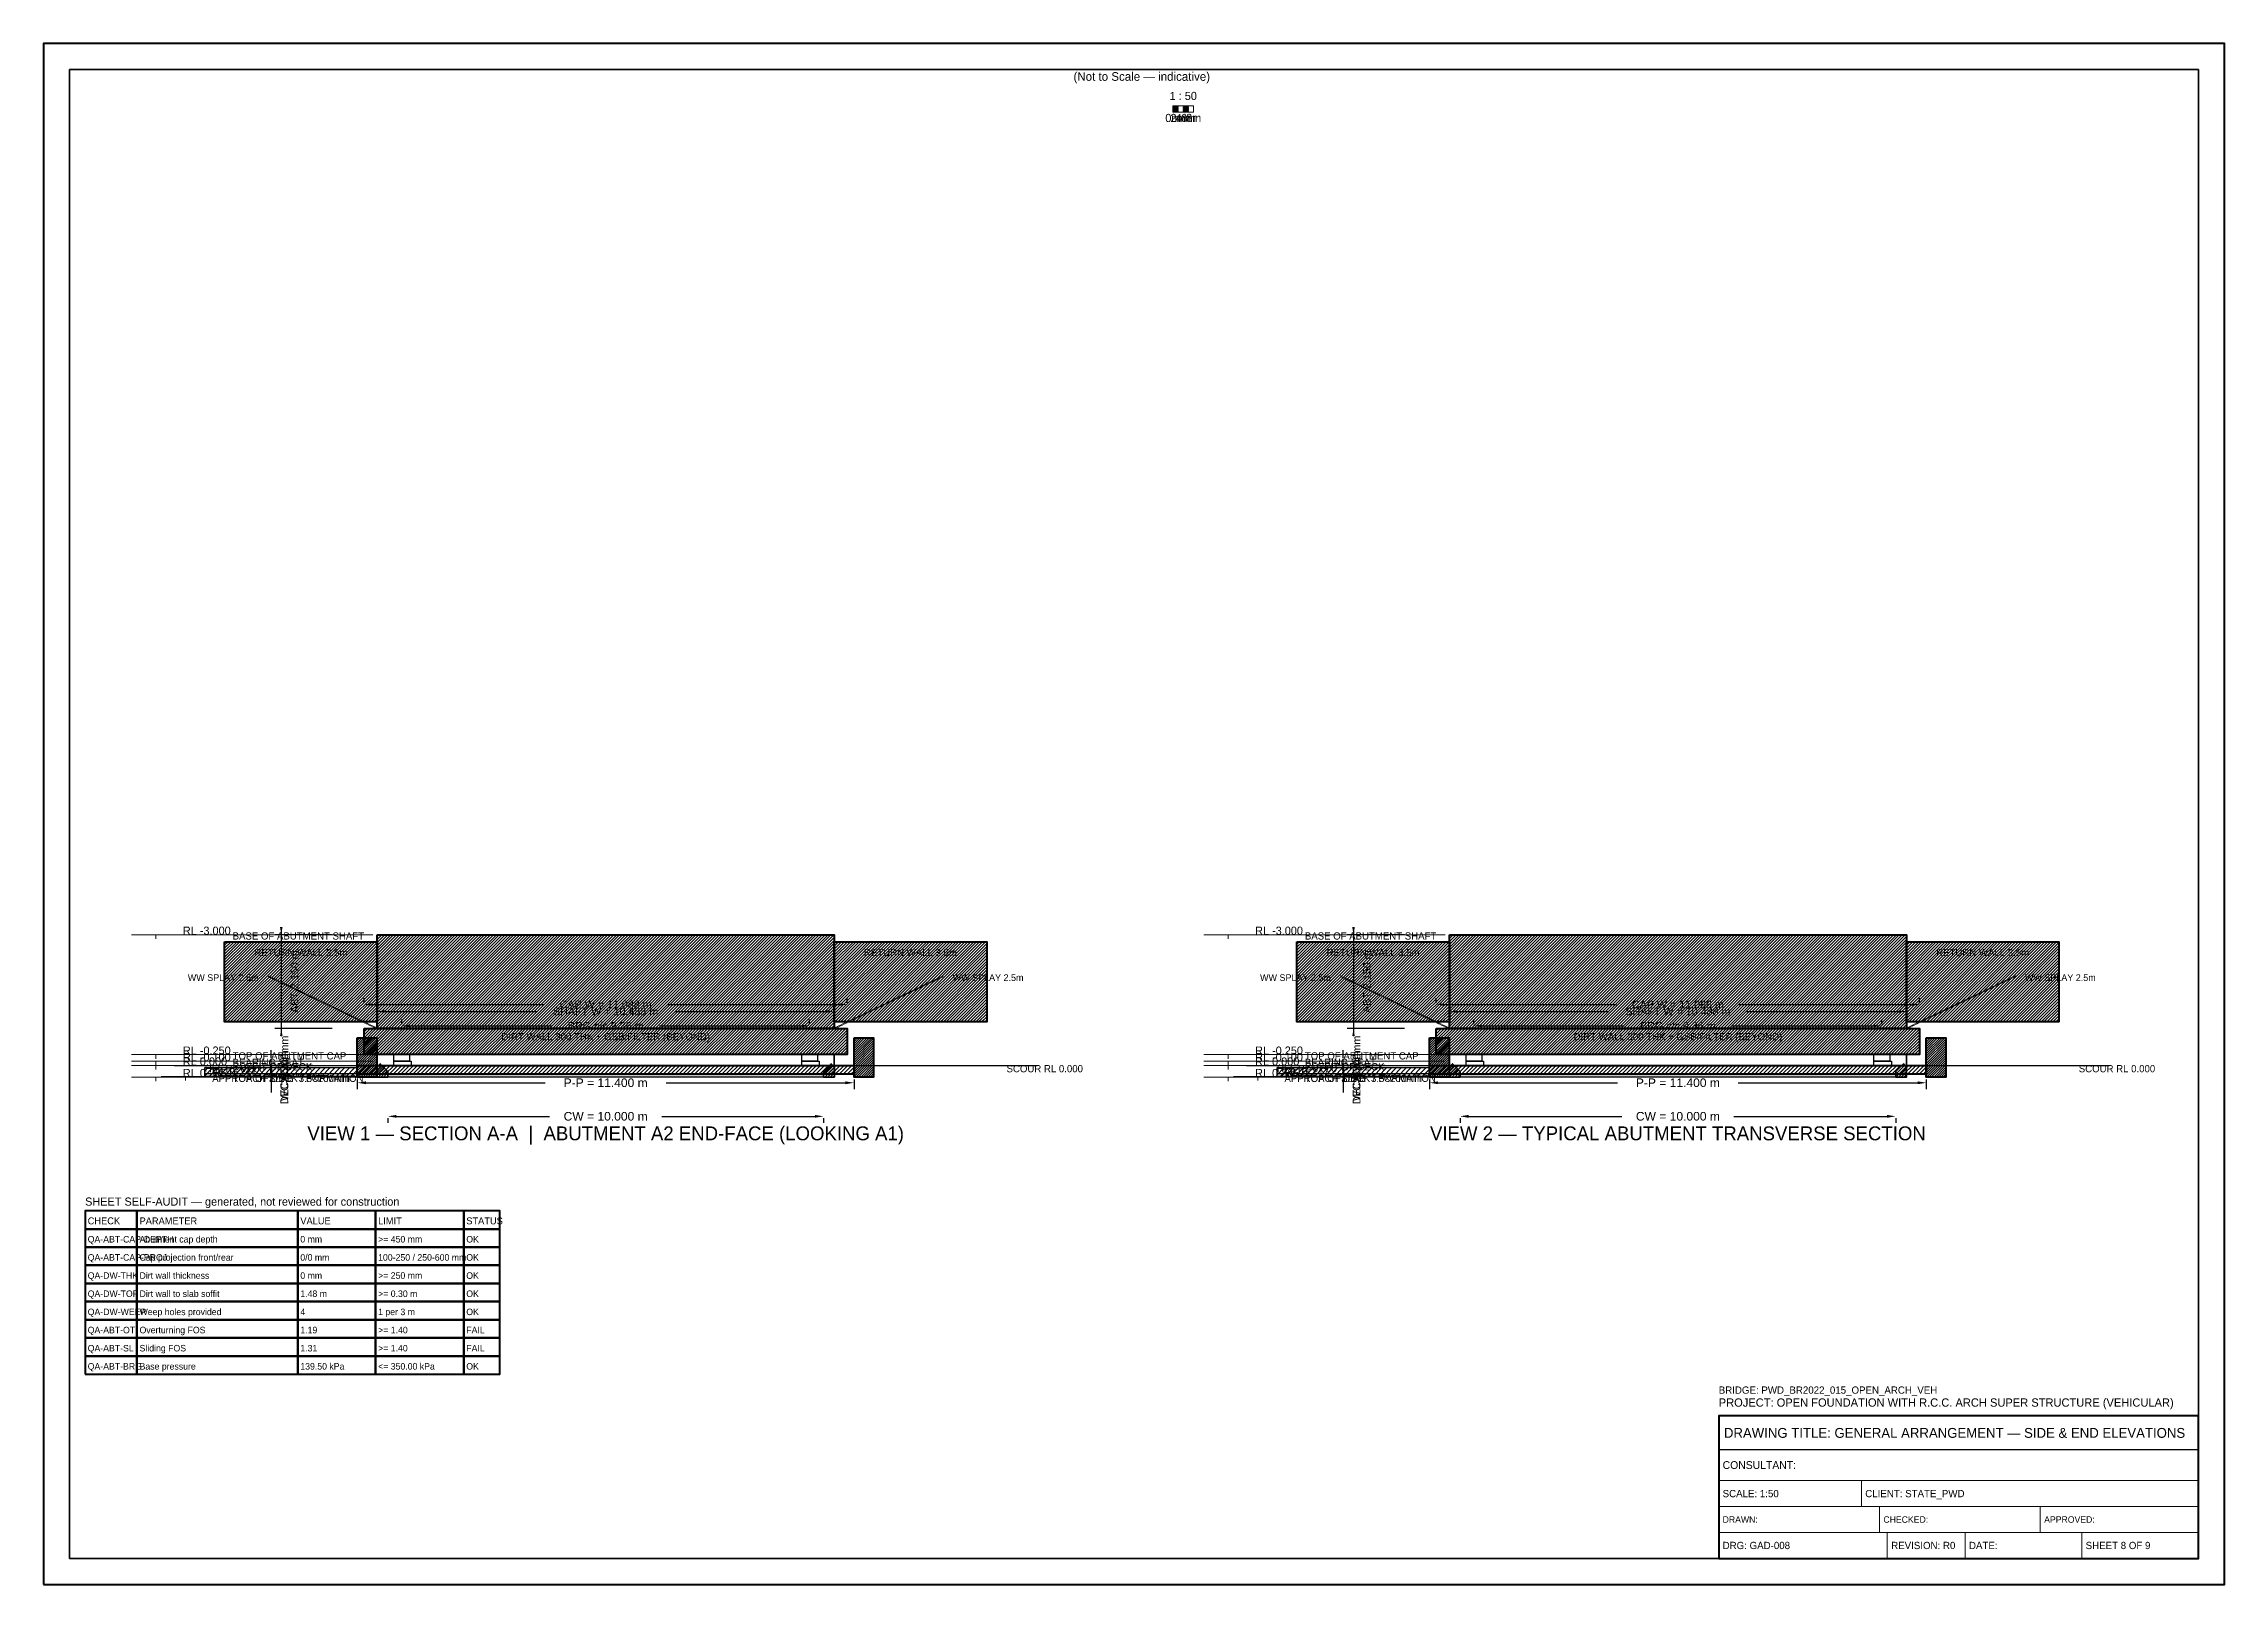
# Model space of a CAD drawing. Header units: metres. Extents: x 0 to 841, y 0 to 594.
import ezdxf
from ezdxf.enums import TextEntityAlignment as Align

# ---------------------------------------------------------------- set-up
doc = ezdxf.new("R2010")
doc.units = ezdxf.units.M
for name, pattern in [('DASHED', [0.5, 0.375, -0.125]), ('DASHED2', [0.25, 0.1875, -0.0625]), ('HIDDEN', [0.25, 0.1875, -0.0625])]:
    doc.linetypes.add(name, pattern=pattern)
for name, color, linetype, lineweight in [('BORDER-INNER', 7, 'Continuous', 35), ('BORDER-OUTER', 7, 'Continuous', 70), ('CIVIL-HFL', 5, 'DASHED', 25), ('CIVIL-ROAD', 7, 'Continuous', 25), ('CIVIL-SCOUR', 1, 'DASHED2', 18), ('DIM-LEVEL', 3, 'Continuous', 18), ('DIM-LINEAR', 3, 'Continuous', 18), ('STRUC-HATCHING', 8, 'Continuous', 18), ('STRUC-HIDDEN', 8, 'HIDDEN', 25), ('SUB-ABUT', 3, 'Continuous', 35), ('SUB-BEARING', 5, 'Continuous', 25), ('SUB-DIRT-WALL', 3, 'Continuous', 35), ('SUPER-DECK', 2, 'Continuous', 50), ('SUPER-KERB', 7, 'Continuous', 25), ('SUPER-PARAPET', 2, 'Continuous', 35), ('SUPER-WEARING', 8, 'Continuous', 25), ('SYM-SCALE', 7, 'Continuous', 13), ('TEXT-GENERAL', 7, 'Continuous', 18), ('TEXT-HEADER', 7, 'Continuous', 25), ('TEXT-LEVEL', 5, 'Continuous', 18), ('TEXT-SPEC', 7, 'Continuous', 13), ('TEXT-TITLE', 7, 'Continuous', 25), ('TITLEBLK-BOX', 7, 'Continuous', 50), ('TITLEBLK-TEXT', 7, 'Continuous', 18)]:
    doc.layers.add(name, color=color, linetype=linetype, lineweight=lineweight)
doc.styles.add('BRIDGE_STD', font='Arial.ttf')
doc.dimstyles.new('pmb100', dxfattribs={"dimtxt": 2.5, "dimasz": 0.9375, "dimexe": 2.5, "dimexo": 2.5, "dimtad": 0, "dimtih": 1, "dimdec": 0, "dimtxsty": 'BRIDGE_STD', "dimcen": 2.5, "dimazin": 3, "dimtfac": 1, "dimtmove": 0, "dimatfit": 3})

msp = doc.modelspace()

# ---------------------------------------------------------------- hatches: boundary and pattern name
at = {"layer": 'STRUC-HATCHING'}
h = msp.add_hatch(dxfattribs=at)
h.set_pattern_fill('ANSI31', scale=0.252071)
h.paths.add_polyline_path([(69.81, 247.75), (128.63, 247.75), (128.63, 216.83), (69.81, 216.83)])
h = msp.add_hatch(dxfattribs=at)
h.set_pattern_fill('ANSI31', scale=0.252071)
h.paths.add_polyline_path([(128.63, 250.44), (304.87, 250.44), (304.87, 214.31), (128.63, 214.31)])
h = msp.add_hatch(dxfattribs=at)
h.set_pattern_fill('ANSI31', scale=0.252071)
h.paths.add_polyline_path([(304.87, 247.75), (363.69, 247.75), (363.69, 216.83), (304.87, 216.83)])
h = msp.add_hatch(dxfattribs=at)
h.set_pattern_fill('ANSI31', scale=0.2520713)
h.paths.add_polyline_path([(483.31, 247.75), (542.13, 247.75), (542.13, 216.83), (483.31, 216.83)])
h = msp.add_hatch(dxfattribs=at)
h.set_pattern_fill('ANSI31', scale=0.2520713)
h.paths.add_polyline_path([(542.13, 250.44), (718.37, 250.44), (718.37, 214.31), (542.13, 214.31)])
h = msp.add_hatch(dxfattribs=at)
h.set_pattern_fill('ANSI31', scale=0.2520713)
h.paths.add_polyline_path([(718.37, 247.75), (777.19, 247.75), (777.19, 216.83), (718.37, 216.83)])
h = msp.add_hatch(dxfattribs=at)
h.set_pattern_fill('ANSI31', scale=0.201657)
h.paths.add_polyline_path([(120.96, 210.69), (128.53, 210.69), (128.53, 195.57), (120.96, 195.57)])
h = msp.add_hatch(dxfattribs=at)
h.set_pattern_fill('ANSI31', scale=0.252071)
h.paths.add_polyline_path([(123.58, 214.31), (309.92, 214.31), (309.92, 204.22), (123.58, 204.22)])
h = msp.add_hatch(dxfattribs=at)
h.set_pattern_fill('ANSI31', scale=0.201657)
h.paths.add_polyline_path([(312.54, 210.69), (320.1, 210.69), (320.1, 195.57), (312.54, 195.57)])
h = msp.add_hatch(dxfattribs=at)
h.set_pattern_fill('ANSI31', scale=0.201657)
h.paths.add_polyline_path([(534.46, 210.69), (542.03, 210.69), (542.03, 195.57), (534.46, 195.57)])
h = msp.add_hatch(dxfattribs=at)
h.set_pattern_fill('ANSI31', scale=0.2520713)
h.paths.add_polyline_path([(537.08, 214.31), (723.42, 214.31), (723.42, 204.22), (537.08, 204.22)])
h = msp.add_hatch(dxfattribs=at)
h.set_pattern_fill('ANSI31', scale=0.201657)
h.paths.add_polyline_path([(726.04, 210.69), (733.6, 210.69), (733.6, 195.57), (726.04, 195.57)])
h = msp.add_hatch(dxfattribs=at)
h.set_pattern_fill('ANSI31', scale=0.42012)
h.paths.add_polyline_path([(62.15, 199.22), (120.96, 199.22), (120.96, 195.86), (62.15, 195.86)])
h = msp.add_hatch(dxfattribs=at)
h.set_pattern_fill('ANSI31', scale=0.336095)
h.paths.add_polyline_path([(120.96, 200.02), (312.54, 200.02), (312.54, 196.66), (120.96, 196.66)])
h = msp.add_hatch(dxfattribs=at)
h.set_pattern_fill('ANSI31', scale=0.235267)
h.paths.add_polyline_path([(132.73, 195.57), (128.53, 195.57), (128.53, 199.27), (129.79, 200.74), (132.73, 197.79)])
h = msp.add_hatch(dxfattribs=at)
h.set_pattern_fill('ANSI31', scale=0.235267)
h.paths.add_polyline_path([(300.77, 195.57), (304.97, 195.57), (304.97, 199.27), (303.71, 200.74), (300.77, 197.79)])
h = msp.add_hatch(dxfattribs=at)
h.set_pattern_fill('ANSI31', scale=0.420119)
h.paths.add_polyline_path([(475.65, 199.22), (534.46, 199.22), (534.46, 195.86), (475.65, 195.86)])
h = msp.add_hatch(dxfattribs=at)
h.set_pattern_fill('ANSI31', scale=0.336095)
h.paths.add_polyline_path([(534.46, 200.02), (726.04, 200.02), (726.04, 196.66), (534.46, 196.66)])
h = msp.add_hatch(dxfattribs=at)
h.set_pattern_fill('ANSI31', scale=0.2352666)
h.paths.add_polyline_path([(546.23, 195.57), (542.03, 195.57), (542.03, 199.27), (543.29, 200.74), (546.23, 197.79)])
h = msp.add_hatch(dxfattribs=at)
h.set_pattern_fill('ANSI31', scale=0.2352666)
h.paths.add_polyline_path([(714.27, 195.57), (718.47, 195.57), (718.47, 199.27), (717.21, 200.74), (714.27, 197.79)])
at = {"layer": 'SUPER-WEARING'}
h = msp.add_hatch(dxfattribs=at)
h.set_pattern_fill('AR-SAND', scale=0.067219)
h.paths.add_polyline_path([(62.15, 196.95), (120.96, 196.95), (120.96, 195.86), (62.15, 195.86)])
h = msp.add_hatch(dxfattribs=at)
h.set_pattern_fill('AR-SAND', scale=0.067219)
h.paths.add_polyline_path([(132.73, 196.66), (300.77, 196.66), (300.77, 195.57), (132.73, 195.57)])
h = msp.add_hatch(dxfattribs=at)
h.set_pattern_fill('AR-SAND', scale=0.067219)
h.paths.add_polyline_path([(475.65, 196.95), (534.46, 196.95), (534.46, 195.86), (475.65, 195.86)])
h = msp.add_hatch(dxfattribs=at)
h.set_pattern_fill('AR-SAND', scale=0.067219)
h.paths.add_polyline_path([(546.23, 196.66), (714.27, 196.66), (714.27, 195.57), (546.23, 195.57)])
at = {"layer": 'SYM-SCALE'}
h = msp.add_hatch(dxfattribs=at)
h.set_pattern_fill('SOLID')
h.paths.add_polyline_path([(435.5, 567.55), (437.5, 567.55), (437.5, 570.06), (435.5, 570.06)])
h = msp.add_hatch(dxfattribs=at)
h.set_pattern_fill('SOLID')
h.paths.add_polyline_path([(439.5, 567.55), (441.5, 567.55), (441.5, 570.06), (439.5, 570.06)])

# ---------------------------------------------------------------- linework, layer by layer
at = {"layer": 'BORDER-INNER'}
msp.add_lwpolyline([(10, 10), (831, 10), (831, 584), (10, 584), (10, 10)], dxfattribs=at)
at = {"layer": 'BORDER-OUTER'}
msp.add_lwpolyline([(0, 0), (841, 0), (841, 594), (0, 594), (0, 0)], dxfattribs=at)
at = {"layer": 'CIVIL-HFL', "color": 5, "linetype": 'DASHED'}
for p, q in [((50.38, 200.02), (383.12, 200.02)), ((463.88, 200.02), (796.62, 200.02))]:
    msp.add_line(p, q, dxfattribs=at)
at = {"layer": 'CIVIL-ROAD', "lineweight": 25}
for points in [[(62.15, 199.22), (120.96, 199.22), (120.96, 195.86), (62.15, 195.86), (62.15, 199.22)], [(475.65, 199.22), (534.46, 199.22), (534.46, 195.86), (475.65, 195.86), (475.65, 199.22)]]:
    msp.add_lwpolyline(points, dxfattribs=at)
at = {"layer": 'CIVIL-SCOUR', "color": 1, "linetype": 'DASHED2'}
for p, q in [((50.38, 200.02), (383.12, 200.02)), ((463.88, 200.02), (796.62, 200.02))]:
    msp.add_line(p, q, dxfattribs=at)
at = {"layer": 'DIM-LEVEL'}
for p, q in [((33.9, 250.44), (52.75, 250.44)), ((43.32, 250.44), (43.32, 248.86)), ((447.4, 250.44), (466.25, 250.44)), ((456.82, 250.44), (456.82, 248.86)), ((33.9, 204.22), (52.75, 204.22)), ((43.32, 204.22), (43.32, 202.65)), ((447.4, 204.22), (466.25, 204.22)), ((456.82, 204.22), (456.82, 202.65)), ((33.9, 201.7), (52.75, 201.7)), ((33.9, 200.02), (52.75, 200.02)), ((33.9, 195.57), (52.75, 195.57)), ((43.32, 201.7), (43.32, 200.13)), ((43.32, 200.02), (43.32, 198.45)), ((43.32, 195.57), (43.32, 194)), ((45.32, 195.86), (64.18, 195.86)), ((54.75, 195.86), (54.75, 194.29)), ((447.4, 201.7), (466.25, 201.7)), ((447.4, 200.02), (466.25, 200.02)), ((447.4, 195.57), (466.25, 195.57)), ((456.82, 201.7), (456.82, 200.13)), ((456.82, 200.02), (456.82, 198.45)), ((456.82, 195.57), (456.82, 194)), ((458.82, 195.86), (477.68, 195.86)), ((468.25, 195.86), (468.25, 194.29))]:
    msp.add_line(p, q, dxfattribs=at)
at = {"layer": 'DIM-LEVEL', "color": 5}
for p, q in [((43.32, 250.44), (126.95, 250.44)), ((456.82, 250.44), (540.45, 250.44)), ((43.32, 204.22), (126.95, 204.22)), ((456.82, 204.22), (540.45, 204.22)), ((43.32, 201.7), (126.95, 201.7)), ((43.32, 200.02), (126.95, 200.02)), ((43.32, 195.57), (126.95, 195.57)), ((456.82, 201.7), (540.45, 201.7)), ((456.82, 200.02), (540.45, 200.02)), ((456.82, 195.57), (540.45, 195.57))]:
    msp.add_line(p, q, dxfattribs=at)
at = {"layer": 'STRUC-HIDDEN', "color": 8, "linetype": 'HIDDEN'}
for p, q in [((132.73, 200.02), (300.77, 200.02)), ((546.23, 200.02), (714.27, 200.02))]:
    msp.add_line(p, q, dxfattribs=at)
at = {"layer": 'SUB-ABUT', "color": 3, "linetype": 'DASHED'}
for p, q in [((128.63, 214.31), (86.61, 234.47)), ((304.87, 214.31), (346.89, 234.47)), ((542.13, 214.31), (500.11, 234.47)), ((718.37, 214.31), (760.39, 234.47))]:
    msp.add_line(p, q, dxfattribs=at)
at = {"layer": 'SUB-ABUT', "lineweight": 40}
for points in [[(69.81, 247.75), (128.63, 247.75), (128.63, 216.83), (69.81, 216.83), (69.81, 247.75)], [(304.87, 247.75), (363.69, 247.75), (363.69, 216.83), (304.87, 216.83), (304.87, 247.75)], [(483.31, 247.75), (542.13, 247.75), (542.13, 216.83), (483.31, 216.83), (483.31, 247.75)], [(718.37, 247.75), (777.19, 247.75), (777.19, 216.83), (718.37, 216.83), (718.37, 247.75)]]:
    msp.add_lwpolyline(points, dxfattribs=at)
at = {"layer": 'SUB-ABUT', "lineweight": 50}
for points in [[(128.63, 250.44), (304.87, 250.44), (304.87, 214.31), (128.63, 214.31), (128.63, 250.44)], [(542.13, 250.44), (718.37, 250.44), (718.37, 214.31), (542.13, 214.31), (542.13, 250.44)], [(123.58, 214.31), (309.92, 214.31), (309.92, 204.22), (123.58, 204.22), (123.58, 214.31)], [(537.08, 214.31), (723.42, 214.31), (723.42, 204.22), (537.08, 204.22), (537.08, 214.31)]]:
    msp.add_lwpolyline(points, dxfattribs=at)
at = {"layer": 'SUB-ABUT', "lineweight": 30}
for points in [[(135.08, 204.22), (141.13, 204.22), (141.13, 201.7), (135.08, 201.7), (135.08, 204.22)], [(292.37, 204.22), (298.42, 204.22), (298.42, 201.7), (292.37, 201.7), (292.37, 204.22)], [(548.58, 204.22), (554.63, 204.22), (554.63, 201.7), (548.58, 201.7), (548.58, 204.22)], [(705.87, 204.22), (711.92, 204.22), (711.92, 201.7), (705.87, 201.7), (705.87, 204.22)]]:
    msp.add_lwpolyline(points, dxfattribs=at)
at = {"layer": 'SUB-BEARING', "lineweight": 30}
for points in [[(135.08, 201.7), (141.8, 201.7), (141.8, 200.02), (135.08, 200.02), (135.08, 201.7)], [(292.37, 201.7), (299.09, 201.7), (299.09, 200.02), (292.37, 200.02), (292.37, 201.7)], [(548.58, 201.7), (555.3, 201.7), (555.3, 200.02), (548.58, 200.02), (548.58, 201.7)], [(705.87, 201.7), (712.59, 201.7), (712.59, 200.02), (705.87, 200.02), (705.87, 201.7)]]:
    msp.add_lwpolyline(points, dxfattribs=at)
at = {"layer": 'SUB-DIRT-WALL', "lineweight": 35}
for points in [[(128.63, 200.02), (304.87, 200.02), (304.87, 204.22), (128.63, 204.22), (128.63, 200.02)], [(542.13, 200.02), (718.37, 200.02), (718.37, 204.22), (542.13, 204.22), (542.13, 200.02)]]:
    msp.add_lwpolyline(points, dxfattribs=at)
at = {"layer": 'SUPER-DECK', "lineweight": 50}
for points in [[(120.96, 200.02), (312.54, 200.02), (312.54, 196.66), (120.96, 196.66), (120.96, 200.02)], [(534.46, 200.02), (726.04, 200.02), (726.04, 196.66), (534.46, 196.66), (534.46, 200.02)]]:
    msp.add_lwpolyline(points, dxfattribs=at)
at = {"layer": 'SUPER-KERB', "lineweight": 35}
for points in [[(132.73, 195.57), (128.53, 195.57), (128.53, 199.27), (129.79, 200.74), (132.73, 197.79), (132.73, 195.57)], [(300.77, 195.57), (304.97, 195.57), (304.97, 199.27), (303.71, 200.74), (300.77, 197.79), (300.77, 195.57)], [(546.23, 195.57), (542.03, 195.57), (542.03, 199.27), (543.29, 200.74), (546.23, 197.79), (546.23, 195.57)], [(714.27, 195.57), (718.47, 195.57), (718.47, 199.27), (717.21, 200.74), (714.27, 197.79), (714.27, 195.57)]]:
    msp.add_lwpolyline(points, dxfattribs=at)
at = {"layer": 'SUPER-PARAPET', "lineweight": 40}
for points in [[(120.96, 210.69), (128.53, 210.69), (128.53, 195.57), (120.96, 195.57), (120.96, 210.69)], [(312.54, 210.69), (320.1, 210.69), (320.1, 195.57), (312.54, 195.57), (312.54, 210.69)], [(534.46, 210.69), (542.03, 210.69), (542.03, 195.57), (534.46, 195.57), (534.46, 210.69)], [(726.04, 210.69), (733.6, 210.69), (733.6, 195.57), (726.04, 195.57), (726.04, 210.69)]]:
    msp.add_lwpolyline(points, dxfattribs=at)
at = {"layer": 'SUPER-WEARING'}
for points in [[(62.15, 196.95), (120.96, 196.95), (120.96, 195.86), (62.15, 195.86), (62.15, 196.95)], [(132.73, 196.66), (300.77, 196.66), (300.77, 195.57), (132.73, 195.57), (132.73, 196.66)], [(475.65, 196.95), (534.46, 196.95), (534.46, 195.86), (475.65, 195.86), (475.65, 196.95)], [(546.23, 196.66), (714.27, 196.66), (714.27, 195.57), (546.23, 195.57), (546.23, 196.66)]]:
    msp.add_lwpolyline(points, dxfattribs=at)
at = {"layer": 'SYM-SCALE'}
msp.add_lwpolyline([(435.5, 567.55), (443.5, 567.55), (443.5, 570.06), (435.5, 570.06), (435.5, 567.55)], dxfattribs=at)
at = {"layer": 'TITLEBLK-BOX'}
for points in [[(16, 137), (36, 137), (36, 144), (16, 144), (16, 137)], [(36, 137), (98, 137), (98, 144), (36, 144), (36, 137)], [(98, 137), (128, 137), (128, 144), (98, 144), (98, 137)], [(128, 137), (162, 137), (162, 144), (128, 144), (128, 137)], [(162, 137), (176, 137), (176, 144), (162, 144), (162, 137)], [(16, 130), (36, 130), (36, 137), (16, 137), (16, 130)], [(36, 130), (98, 130), (98, 137), (36, 137), (36, 130)], [(98, 130), (128, 130), (128, 137), (98, 137), (98, 130)], [(128, 130), (162, 130), (162, 137), (128, 137), (128, 130)], [(162, 130), (176, 130), (176, 137), (162, 137), (162, 130)], [(16, 123), (36, 123), (36, 130), (16, 130), (16, 123)], [(36, 123), (98, 123), (98, 130), (36, 130), (36, 123)], [(98, 123), (128, 123), (128, 130), (98, 130), (98, 123)], [(128, 123), (162, 123), (162, 130), (128, 130), (128, 123)], [(162, 123), (176, 123), (176, 130), (162, 130), (162, 123)], [(16, 116), (36, 116), (36, 123), (16, 123), (16, 116)], [(36, 116), (98, 116), (98, 123), (36, 123), (36, 116)], [(98, 116), (128, 116), (128, 123), (98, 123), (98, 116)], [(128, 116), (162, 116), (162, 123), (128, 123), (128, 116)], [(162, 116), (176, 116), (176, 123), (162, 123), (162, 116)], [(16, 109), (36, 109), (36, 116), (16, 116), (16, 109)], [(36, 109), (98, 109), (98, 116), (36, 116), (36, 109)], [(98, 109), (128, 109), (128, 116), (98, 116), (98, 109)], [(128, 109), (162, 109), (162, 116), (128, 116), (128, 109)], [(162, 109), (176, 109), (176, 116), (162, 116), (162, 109)], [(16, 102), (36, 102), (36, 109), (16, 109), (16, 102)], [(16, 95), (36, 95), (36, 102), (16, 102), (16, 95)], [(36, 102), (98, 102), (98, 109), (36, 109), (36, 102)], [(36, 95), (98, 95), (98, 102), (36, 102), (36, 95)], [(98, 102), (128, 102), (128, 109), (98, 109), (98, 102)], [(98, 95), (128, 95), (128, 102), (98, 102), (98, 95)], [(128, 102), (162, 102), (162, 109), (128, 109), (128, 102)], [(128, 95), (162, 95), (162, 102), (128, 102), (128, 95)], [(162, 102), (176, 102), (176, 109), (162, 109), (162, 102)], [(162, 95), (176, 95), (176, 102), (162, 102), (162, 95)], [(16, 88), (36, 88), (36, 95), (16, 95), (16, 88)], [(36, 88), (98, 88), (98, 95), (36, 95), (36, 88)], [(98, 88), (128, 88), (128, 95), (98, 95), (98, 88)], [(128, 88), (162, 88), (162, 95), (128, 95), (128, 88)], [(162, 88), (176, 88), (176, 95), (162, 95), (162, 88)], [(16, 81), (36, 81), (36, 88), (16, 88), (16, 81)], [(36, 81), (98, 81), (98, 88), (36, 88), (36, 81)], [(98, 81), (128, 81), (128, 88), (98, 88), (98, 81)], [(128, 81), (162, 81), (162, 88), (128, 88), (128, 81)], [(162, 81), (176, 81), (176, 88), (162, 88), (162, 81)]]:
    msp.add_lwpolyline(points, dxfattribs=at)
at = {"layer": 'TITLEBLK-BOX', "lineweight": 50}
msp.add_lwpolyline([(646, 10), (831, 10), (831, 65), (646, 65), (646, 10)], dxfattribs=at)
at = {"layer": 'TITLEBLK-BOX', "lineweight": 30}
msp.add_lwpolyline([(646, 52), (831, 52), (831, 65), (646, 65), (646, 52)], dxfattribs=at)
at = {"layer": 'TITLEBLK-BOX', "lineweight": 18}
for points in [[(646, 40), (831, 40), (831, 52), (646, 52), (646, 40)], [(646, 30), (701, 30), (701, 40), (646, 40), (646, 30)], [(701, 30), (831, 30), (831, 40), (701, 40), (701, 30)], [(646, 20), (708, 20), (708, 30), (646, 30), (646, 20)], [(708, 20), (770, 20), (770, 30), (708, 30), (708, 20)], [(770, 20), (831, 20), (831, 30), (770, 30), (770, 20)], [(646, 10), (711, 10), (711, 20), (646, 20), (646, 10)], [(711, 10), (741, 10), (741, 20), (711, 20), (711, 10)], [(741, 10), (786, 10), (786, 20), (741, 20), (741, 10)], [(786, 10), (831, 10), (831, 20), (786, 20), (786, 10)]]:
    msp.add_lwpolyline(points, dxfattribs=at)

# ---------------------------------------------------------------- texts
at = {"layer": 'CIVIL-HFL', "color": 5}
for p in [(62.15, 197.43), (475.65, 197.43)]:
    msp.add_text('HFL RL 0.000', height=2.7728, dxfattribs=at).set_placement(p)
at = {"layer": 'CIVIL-SCOUR', "color": 1}
for p in [(371.35, 197.43), (784.85, 197.43)]:
    msp.add_text('SCOUR RL 0.000', height=2.7728, dxfattribs=at).set_placement(p)
at = {"layer": 'TEXT-GENERAL'}
for s, height, p in [('1 : 50', 3.142, (439.5, 572.26)), ('0m', 3.142, (435.5, 563.77)), ('2m', 3.142, (437.5, 563.77)), ('4m', 3.142, (439.5, 563.77)), ('6m', 3.142, (441.5, 563.77)), ('8m', 3.142, (443.5, 563.77)), ('APPROACH SLAB  3.5×200mm', 2.7728, (91.55, 193.68)), ('APPROACH SLAB  3.5×200mm', 2.7728, (505.05, 193.68))]:
    msp.add_text(s, height=height, dxfattribs=at).set_placement(p, align=Align.CENTER)
at = {"layer": 'TEXT-GENERAL', "color": 3}
for p in [(99.22, 242.2), (334.28, 242.2), (512.72, 242.2), (747.78, 242.2)]:
    msp.add_text('RETURN WALL 3.5m', height=2.7728, dxfattribs=at).set_placement(p, align=Align.CENTER)
at = {"layer": 'TEXT-HEADER'}
for s, p in [('VIEW 1 — SECTION A-A  |  ABUTMENT A2 END-FACE (LOOKING A1)', (216.75, 171.2)), ('VIEW 2 — TYPICAL ABUTMENT TRANSVERSE SECTION', (630.25, 171.2))]:
    msp.add_text(s, height=5.3607, dxfattribs=at).set_placement(p, align=Align.CENTER)
for s, height, p in [('SHEET SELF-AUDIT — generated, not reviewed for construction', 3.1425, (16, 146)), ('CHECK', 2.671, (17, 138.8)), ('PARAMETER', 2.671, (37, 138.8)), ('VALUE', 2.671, (99, 138.8)), ('LIMIT', 2.671, (129, 138.8)), ('STATUS', 2.671, (163, 138.8))]:
    msp.add_text(s, height=height, dxfattribs=at).set_placement(p)
at = {"layer": 'TEXT-LEVEL'}
for s, height, p in [('RL -3.000', 3.142, (53.7, 250.44)), ('RL -3.000', 3.142, (467.2, 250.44)), ('BASE OF ABUTMENT SHAFT', 2.7728, (72.9, 248.59)), ('BASE OF ABUTMENT SHAFT', 2.7728, (486.4, 248.59)), ('RL -0.250', 3.142, (53.7, 204.22)), ('RL -0.100', 3.142, (53.7, 201.7)), ('RL 0.000', 3.142, (53.7, 200.02)), ('TOP OF ABUTMENT CAP', 2.7728, (72.9, 202.37)), ('BEARING SEAT', 2.7728, (72.9, 199.85)), ('RL -0.250', 3.142, (467.2, 204.22)), ('RL -0.100', 3.142, (467.2, 201.7)), ('RL 0.000', 3.142, (467.2, 200.02)), ('TOP OF ABUTMENT CAP', 2.7728, (486.4, 202.37)), ('BEARING SEAT', 2.7728, (486.4, 199.85)), ('RL 0.265', 3.142, (53.7, 195.57)), ('RL 0.247', 3.142, (65.12, 195.86)), ('TOP OF DECK / FORMATION', 2.7728, (72.9, 193.72)), ('SOFFIT OF DECK', 2.7728, (72.9, 198.17)), ('RL 0.265', 3.142, (467.2, 195.57)), ('RL 0.247', 3.142, (478.62, 195.86)), ('TOP OF DECK / FORMATION', 2.7728, (486.4, 193.72)), ('SOFFIT OF DECK', 2.7728, (486.4, 198.17))]:
    msp.add_text(s, height=height, dxfattribs=at).set_placement(p)
at = {"layer": 'TEXT-SPEC', "color": 8}
msp.add_text('(Not to Scale — indicative)', height=3.3273, dxfattribs=at).set_placement((423.5, 579.67), align=Align.CENTER)
at = {"layer": 'TEXT-SPEC', "color": 3}
for p in [(82.92, 232.62), (496.42, 232.62)]:
    msp.add_text('WW SPLAY 2.5m', height=2.5879, dxfattribs=at).set_placement(p, align=Align.RIGHT)
for s, height, p in [('WW SPLAY 2.5m', 2.5879, (350.58, 232.62)), ('WW SPLAY 2.5m', 2.5879, (764.08, 232.62)), ('QA-ABT-CAP-DEPTH', 2.514, (17, 131.8)), ('QA-ABT-CAP-PROJ', 2.514, (17, 124.8)), ('Abutment cap depth', 2.514, (37, 131.8)), ('Cap projection front/rear', 2.514, (37, 124.8)), ('0 mm', 2.514, (99, 131.8)), ('0/0 mm', 2.514, (99, 124.8)), ('>= 450 mm', 2.514, (129, 131.8)), ('100-250 / 250-600 mm', 2.514, (129, 124.8)), ('OK', 2.514, (163, 131.8)), ('OK', 2.514, (163, 124.8)), ('QA-DW-THK', 2.514, (17, 117.8)), ('Dirt wall thickness', 2.514, (37, 117.8)), ('0 mm', 2.514, (99, 117.8)), ('>= 250 mm', 2.514, (129, 117.8)), ('OK', 2.514, (163, 117.8)), ('QA-DW-TOP', 2.514, (17, 110.8)), ('Dirt wall to slab soffit', 2.514, (37, 110.8)), ('1.48 m', 2.514, (99, 110.8)), ('>= 0.30 m', 2.514, (129, 110.8)), ('OK', 2.514, (163, 110.8)), ('QA-DW-WEEP', 2.514, (17, 103.8)), ('Weep holes provided', 2.514, (37, 103.8)), ('4', 2.51, (99, 103.8)), ('1 per 3 m', 2.514, (129, 103.8)), ('OK', 2.514, (163, 103.8)), ('QA-ABT-BRG', 2.514, (17, 82.8)), ('Base pressure', 2.514, (37, 82.8)), ('139.50 kPa', 2.514, (99, 82.8)), ('<= 350.00 kPa', 2.514, (129, 82.8)), ('OK', 2.514, (163, 82.8))]:
    msp.add_text(s, height=height, dxfattribs=at).set_placement(p)
for p in [(216.75, 209.77), (630.25, 209.77)]:
    msp.add_text('DIRT WALL 300 THK + GSB/FILTER (BEYOND)', height=2.7728, dxfattribs=at).set_placement(p, align=Align.CENTER)
at = {"layer": 'TEXT-SPEC', "color": 1}
for s, p in [('QA-ABT-OT', (17, 96.8)), ('Overturning FOS', (37, 96.8)), ('1.19', (99, 96.8)), ('>= 1.40', (129, 96.8)), ('FAIL', (163, 96.8)), ('QA-ABT-SL', (17, 89.8)), ('Sliding FOS', (37, 89.8)), ('1.31', (99, 89.8)), ('>= 1.40', (129, 89.8)), ('FAIL', (163, 89.8))]:
    msp.add_text(s, height=2.514, dxfattribs=at).set_placement(p)
at = {"layer": 'TEXT-TITLE'}
for s, height, p in [('PROJECT: OPEN FOUNDATION WITH R.C.C. ARCH SUPER STRUCTURE (VEHICULAR) ', 3.2, (646, 68.5)), ('DRAWING TITLE: GENERAL ARRANGEMENT — SIDE & END ELEVATIONS', 3.8, (648, 56.5))]:
    msp.add_text(s, height=height, dxfattribs=at).set_placement(p)
at = {"layer": 'TITLEBLK-TEXT'}
for s, height, p in [('BRIDGE: PWD_BR2022_015_OPEN_ARCH_VEH', 2.8, (646, 73.5)), ('CONSULTANT: ', 3, (647.5, 44.5)), ('SCALE: 1:50', 2.8, (647.5, 33.6)), ('CLIENT: STATE_PWD', 2.8, (702.5, 33.6)), ('DRAWN: ', 2.5, (647.5, 23.75)), ('CHECKED: ', 2.5, (709.5, 23.75)), ('APPROVED: ', 2.5, (771.5, 23.75)), ('DRG: GAD-008', 2.8, (647.5, 13.6)), ('REVISION: R0', 2.8, (712.5, 13.6)), ('DATE: ', 2.8, (742.5, 13.6)), ('SHEET 8 OF 9', 2.8, (787.5, 13.6))]:
    msp.add_text(s, height=height, dxfattribs=at).set_placement(p)

# ---------------------------------------------------------------- dimensions: what is measured, and where the dimension line sits
at = {"layer": 'DIM-LINEAR'}
for base, p1, p2, text in [((91.66, 250.44), (113.84, 250.44), (113.84, 214.31), 'ABT 2.150 m'), ((505.16, 250.44), (527.34, 250.44), (527.34, 214.31), 'ABT 2.150 m'), ((87.69, 200.02), (106.17, 200.02), (106.17, 196.66), 'DECK 200mm'), ((501.19, 200.02), (519.67, 200.02), (519.67, 196.66), 'DECK 200mm'), ((87.69, 196.66), (106.17, 196.66), (106.17, 195.57), 'WC 65mm'), ((501.19, 196.66), (519.67, 196.66), (519.67, 195.57), 'WC 65mm')]:
    msp.add_linear_dim(base=base, p1=p1, p2=p2, angle=90, text=text, dimstyle='pmb100', override={"dimtxt": 2.957637, "dimasz": 2.957637, "dimgap": 1.183055, "dimclrt": 3}, dxfattribs=at).render()
for base, p1, p2, text, override in [((128.63, 220.86), (128.63, 243.04), (304.87, 243.04), 'SHAFT W = 10.488 m', {"dimtxt": 2.957637, "dimasz": 2.957637, "dimgap": 1.183055, "dimclrt": 3}), ((542.13, 220.86), (542.13, 243.04), (718.37, 243.04), 'SHAFT W = 10.488 m', {"dimtxt": 2.957637, "dimasz": 2.957637, "dimgap": 1.183055, "dimclrt": 3}), ((123.58, 223.55), (123.58, 221.7), (309.92, 221.7), 'CAP W = 11.088 m', {"dimtxt": 2.957637, "dimasz": 2.957637, "dimgap": 1.183055, "dimclrt": 3}), ((537.08, 223.55), (537.08, 221.7), (723.42, 221.7), 'CAP W = 11.088 m', {"dimtxt": 2.957637, "dimasz": 2.957637, "dimgap": 1.183055, "dimclrt": 3}), ((138.1, 215.31), (138.1, 213.47), (295.4, 213.47), 'BRG c/c 9.36 m', {"dimtxt": 2.957637, "dimasz": 2.957637, "dimgap": 1.183055, "dimclrt": 3}), ((551.6, 215.31), (551.6, 213.47), (708.9, 213.47), 'BRG c/c 9.36 m', {"dimtxt": 2.957637, "dimasz": 2.957637, "dimgap": 1.183055, "dimclrt": 3}), ((120.96, 193.38), (120.96, 197.08), (312.54, 197.08), 'P-P = 11.400 m', {"dimtxt": 3.327342, "dimasz": 3.327342, "dimgap": 1.330937, "dimclrt": 3}), ((534.46, 193.38), (534.46, 197.08), (726.04, 197.08), 'P-P = 11.400 m', {"dimtxt": 3.327342, "dimasz": 3.327342, "dimgap": 1.330937, "dimclrt": 3}), ((132.73, 180.44), (132.73, 182.29), (300.77, 182.29), 'CW = 10.000 m', {"dimtxt": 3.327342, "dimasz": 3.327342, "dimgap": 1.330937, "dimclrt": 3}), ((546.23, 180.44), (546.23, 182.29), (714.27, 182.29), 'CW = 10.000 m', {"dimtxt": 3.327342, "dimasz": 3.327342, "dimgap": 1.330937, "dimclrt": 3})]:
    msp.add_linear_dim(base=base, p1=p1, p2=p2, text=text, dimstyle='pmb100', override=override, dxfattribs=at).render()

doc.saveas('drawing.dxf')
